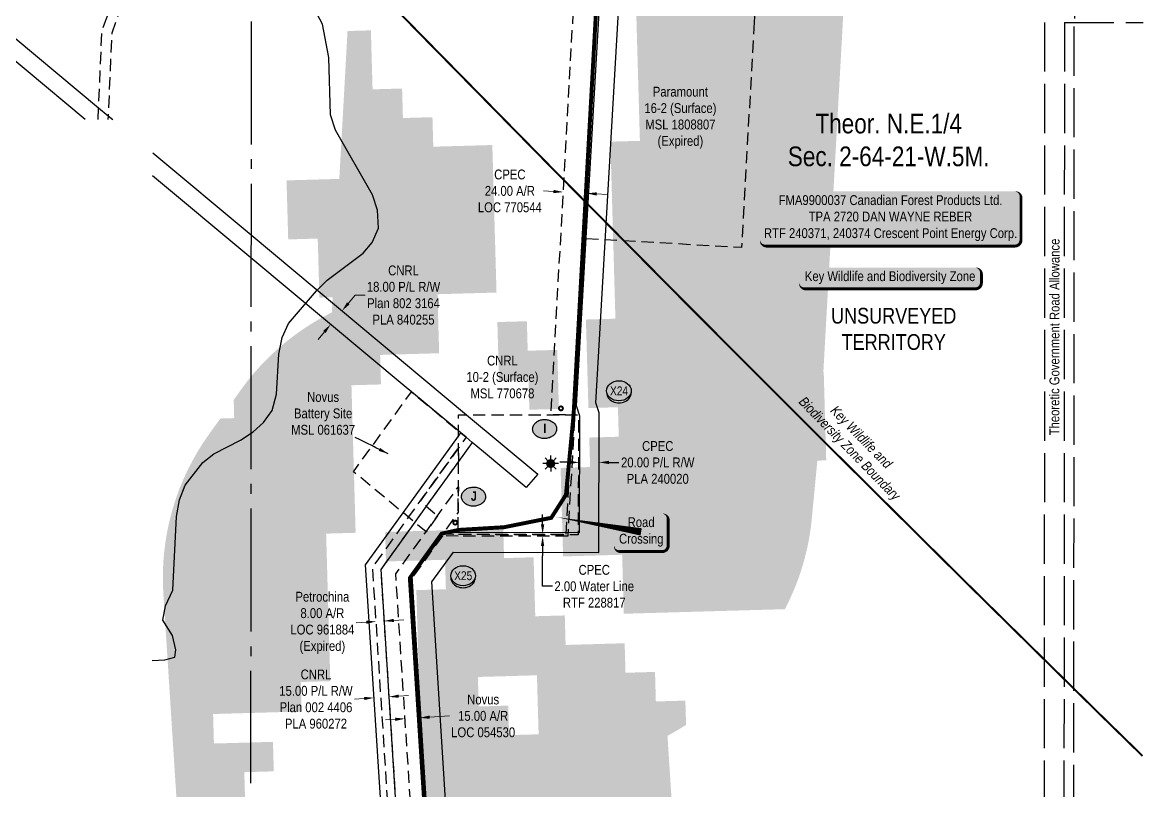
# Model space of a CAD drawing. Extents: x 491537 to 496793, y 6037618 to 6044296.
# Drawn here: x 495653 to 496792, y 6040175 to 6040955 of the extents above; entities that cross this region are included whole.
import ezdxf
from ezdxf.enums import TextEntityAlignment as Align

# ---------------------------------------------------------------- set-up
doc = ezdxf.new("R2010")
doc.units = 0
doc.header["$LTSCALE"] = 5
doc.header["$PDSIZE"] = 0.5
for name, pattern in [('DASHDOT2', [5, 2.5, -1.25, 0, -1.25]), ('DASHED2', [3.75, 2.5, -1.25]), ('foc-ACCESSROAD', [3.75, 2.5, -1.25]), ('foc-QUARTERLINE', [33, 25, -3, 2, -3]), ('foc-UNSURVEYED', [12.5, 10, -2.5]), ('foc-WHEELTRACKS', [2, 0.4, -1.6]), ('PHANTOM', [25, 12.5, -2.5, 2.5, -2.5, 2.5, -2.5])]:
    doc.linetypes.add(name, pattern=pattern)
doc.layers.get('Defpoints').update_dxf_attribs({"color": 9})
for name, color, linetype in [('AS-WILDLIFE', 131, 'DASHDOT2'), ('AS-WILDLIFE-BLOCK', 131, 'Continuous'), ('C-AR', 13, 'foc-ACCESSROAD'), ('C-RW', 13, 'Continuous'), ('C-SYMBOL', 7, 'Continuous'), ('CG-NOTES', 7, 'Continuous'), ('F-AR', 190, 'foc-ACCESSROAD'), ('F-RW', 190, 'Continuous'), ('F-WS', 190, 'foc-ACCESSROAD'), ('F-WS-S', 190, 'Continuous'), ('L-QSEC', 8, 'foc-QUARTERLINE'), ('L-ROAD-T', 7, 'Continuous'), ('L-SECLBL', 7, 'Continuous'), ('L-UNS-T', 3, 'Continuous'), ('L-USEC', 7, 'foc-UNSURVEYED'), ('P-CROSSINGS', 250, 'Continuous'), ('P-PROPOSED', 10, 'Continuous'), ('P-TEMP-BLUE', 160, 'Continuous'), ('P-TEMP-BLUE-T', 170, 'Continuous'), ('T-WATER', 160, 'Continuous'), ('T-WATER-P3', 160, 'foc-WHEELTRACKS'), ('WETLAND - SWAMP - H', 8, 'PHANTOM'), ('WETLAND FEN - H', 43, 'PHANTOM')]:
    doc.layers.add(name, color=color, linetype=linetype)
for name, color, linetype, lineweight in [('C-AR-T', 13, 'Continuous', 9), ('F-AR-T', 190, 'Continuous', 9), ('F-RW-T', 190, 'Continuous', 9), ('F-WS-T', 190, 'Continuous', 9)]:
    doc.layers.add(name, color=color, linetype=linetype, lineweight=lineweight)
doc.styles.add('175L', font='ARIALN.TTF', dxfattribs={"height": 20})
doc.styles.add('240', font='ARIALN.TTF', dxfattribs={"height": 30})
doc.styles.add('80', font='ARIALN.TTF', dxfattribs={"height": 10})
doc.styles.add('80CG', font='ARIALN.TTF', dxfattribs={"height": 10})
doc.styles.add('80L', font='ARIALN.TTF', dxfattribs={"height": 10})
doc.styles.add('BOLD', font='ARIALNB.TTF')
doc.styles.add('Crossing', font='ARIALN.TTF', dxfattribs={"height": 10})
doc.styles.add('foc-LtypeFont', font='ARIALN.TTF', dxfattribs={"height": 7.35})
doc.linetypes.add('foc-TOPO-flowdirection-NOLINE', pattern='A,0,[">",foc-LtypeFont,S=0.3,R=0,X=0,Y=-0.945],-20,[">",foc-LtypeFont,S=0.3,R=0,X=0,Y=-0.945],0', length=20)
doc.dimstyles.new('Compass 5 000', dxfattribs={"dimscale": 5, "dimtxt": 9, "dimasz": 2, "dimexe": 0.2, "dimexo": 0.0625, "dimgap": 0.5, "dimtad": 0, "dimtih": 1, "dimtoh": 1, "dimzin": 0, "dimdsep": 46, "dimtxsty": '80CG', "dimcen": 0.1, "dimse1": 1, "dimse2": 1, "dimclrd": 256, "dimclrt": 256, "dimaunit": 1, "dimadec": 4, "dimazin": 0, "dimtfac": 0.06, "dimtofl": 0, "dimtmove": 0, "dimatfit": 1, "dimfxl": 0.2, "dimtolj": 1, "dimtzin": 0, "dimlwd": -1, "dimarcsym": 0})

# ---------------------------------------------------------------- blocks, each defined once
blk = doc.blocks.new('*U109')
h = blk.add_hatch(color=255)
edge = h.paths.add_edge_path()
edge.add_line((-126.5, -28.5), (126.5, -28.5))
edge.add_arc((126.5, -22.5), 6, 270, 360)
edge.add_line((132.5, -22.5), (132.5, 21))
edge.add_arc((126.5, 21), 6, 0, 90)
edge.add_line((126.5, 27), (-126.5, 27))
edge.add_arc((-126.5, 21), 6, 90, 180)
edge.add_line((-132.5, 21), (-132.5, -22.5))
edge.add_arc((-126.5, -22.5), 6, 180, 270)
at = {"color": 44, "flags": 128}
blk.add_lwpolyline([(-126.5, -28.5, 3, 3, 0), (126.5, -28.5, 3, 3, 0.414214), (132.5, -22.5, 3, 3, 0), (132.5, 21, 3, 0, 0.414214), (126.5, 27, 0, 0, 0), (-126.5, 27, 0, 0, 0.414214), (-132.5, 21, 0, 0, 0), (-132.5, -22.5, 0, 3, 0.414214)], format="xyseb", close=True, dxfattribs=at)
at = {"color": 44, "style": '80'}
blk.add_attdef('ENTER_TEXT_001', (-36, -5), '', height=10, dxfattribs=at)
blk = doc.blocks.new('*D43')
at = {"layer": 'Defpoints', "color": 0, "transparency": 16777216}
for p in [(496041.8, 6040251.8), (496056.8, 6040252.8), (496057.1, 6040248.5)]:
    blk.add_point(p, dxfattribs=at)
at = {"layer": 'F-AR-T', "transparency": 16777216}
for p, q in [((496032.1, 6040246.9), (496022.1, 6040246.3)), ((496067, 6040249.2), (496087.1, 6040250.4))]:
    blk.add_line(p, q, dxfattribs=at)
for points in [[(496032, 6040248.6), (496032.2, 6040245.3), (496042.1, 6040247.6)], [(496066.9, 6040250.8), (496067.1, 6040247.5), (496057.1, 6040248.5)]]:
    blk.add_solid(points, dxfattribs=at)
at = {"layer": 'F-AR-T', "transparency": 16777216, "insert": (496121.4, 6040250.4), "char_height": 10, "attachment_point": 5, "style": '80CG'}
blk.add_mtext('\\A1;Novus\\P15.00 A/R\\PLOC 054530', dxfattribs=at)
blk = doc.blocks.new('*D44')
at = {"layer": 'C-AR-T', "transparency": 16777216}
for p, q in [((496192.8, 6040783.2), (496182.8, 6040783.8)), ((496236.7, 6040780.8), (496246.7, 6040780.2))]:
    blk.add_line(p, q, dxfattribs=at)
for points in [[(496192.9, 6040784.9), (496192.7, 6040781.5), (496202.8, 6040782.7)], [(496236.8, 6040782.4), (496236.6, 6040779.1), (496226.8, 6040781.3)]]:
    blk.add_solid(points, dxfattribs=at)
at = {"layer": 'Defpoints', "color": 0, "transparency": 16777216}
for p in [(496202.8, 6040782.7), (496193.8, 6040622), (496217.8, 6040620.6)]:
    blk.add_point(p, dxfattribs=at)
at = {"layer": 'C-AR-T', "transparency": 16777216, "insert": (496148.5, 6040783.8), "char_height": 10, "attachment_point": 5, "style": '80CG'}
blk.add_mtext('\\A1;CPEC\\P24.00 A/R\\PLOC 770544', dxfattribs=at)
blk = doc.blocks.new('*D45')
at = {"layer": 'Defpoints', "color": 0, "transparency": 16777216}
for p in [(496012.5, 6040350.2), (496020.5, 6040350.7), (496020.7, 6040346.8)]:
    blk.add_point(p, dxfattribs=at)
at = {"layer": 'F-AR-T', "transparency": 16777216}
for p, q in [((496030.7, 6040347.4), (496040.7, 6040348.1)), ((496002.7, 6040345.7), (495992.3, 6040345))]:
    blk.add_line(p, q, dxfattribs=at)
for points in [[(496002.6, 6040347.3), (496002.9, 6040344), (496012.7, 6040346.3)], [(496030.6, 6040349.1), (496030.8, 6040345.8), (496020.7, 6040346.8)]]:
    blk.add_solid(points, dxfattribs=at)
at = {"layer": 'F-AR-T', "transparency": 16777216, "insert": (495958.1, 6040345), "char_height": 10, "attachment_point": 5, "style": '80CG'}
blk.add_mtext('\\A1;Petrochina\\P8.00 A/R\\PLOC 961884\\P(Expired)', dxfattribs=at)
blk = doc.blocks.new('*D46')
at = {"layer": 'Defpoints', "color": 0, "transparency": 16777216}
for p in [(495959, 6040677.9), (495947.4, 6040664.1), (495978.1, 6040662)]:
    blk.add_point(p, dxfattribs=at)
at = {"layer": 'F-AR-T', "transparency": 16777216}
for p, q in [((495984.5, 6040669.7), (495991.4, 6040678)), ((495991.4, 6040678), (496001.4, 6040678)), ((495960.1, 6040640.5), (495953.7, 6040632.8))]:
    blk.add_line(p, q, dxfattribs=at)
for points in [[(495983.2, 6040670.7), (495985.8, 6040668.6), (495978.1, 6040662)], [(495958.9, 6040641.6), (495961.4, 6040639.4), (495966.5, 6040648.2)]]:
    blk.add_solid(points, dxfattribs=at)
at = {"layer": 'F-AR-T', "transparency": 16777216, "insert": (496040.5, 6040678), "char_height": 10, "attachment_point": 5, "style": '80CG'}
blk.add_mtext('\\A1;CNRL\\P18.00 P/L R/W\\PPlan 802 3164\\PPLA 840255', dxfattribs=at)
blk = doc.blocks.new('*D47')
at = {"layer": 'Defpoints', "color": 0, "transparency": 16777216}
for p in [(496010.6, 6040268.8), (496010.8, 6040265), (496025.9, 6040266)]:
    blk.add_point(p, dxfattribs=at)
at = {"layer": 'F-RW-T', "transparency": 16777216}
for p, q in [((496000.6, 6040268.2), (495990.6, 6040267.5)), ((496035.6, 6040270.4), (496045.6, 6040271.1))]:
    blk.add_line(p, q, dxfattribs=at)
for points in [[(496000.5, 6040269.8), (496000.7, 6040266.5), (496010.6, 6040268.8)], [(496035.5, 6040272.1), (496035.7, 6040268.8), (496025.6, 6040269.8)]]:
    blk.add_solid(points, dxfattribs=at)
at = {"layer": 'F-RW-T', "transparency": 16777216, "insert": (495951.6, 6040267.5), "char_height": 10, "attachment_point": 5, "style": '80CG'}
blk.add_mtext('\\A1;CNRL\\P15.00 P/L R/W\\PPlan 002 4406\\PPLA 960272', dxfattribs=at)
blk = doc.blocks.new('GAS')
h = blk.add_hatch(color=255)
h.dxf.hatch_style = 1
edge = h.paths.add_edge_path()
edge.add_arc((0, 0), 0.9, 0, 360)
for p, q in [((-0.81, 0), (-1.62, 0)), ((-0.57, 0.57), (-1.14, 1.14)), ((0, 0.81), (0, 1.62)), ((0.57, 0.57), (1.14, 1.14)), ((1.62, 0), (0.81, 0)), ((-0.57, -0.57), (-1.14, -1.14)), ((0, -0.81), (0, -1.62)), ((1.14, -1.14), (0.57, -0.57))]:
    blk.add_line(p, q)
blk.add_circle((0, 0), 0.8)
blk = doc.blocks.new('*U78')
h = blk.add_hatch(color=255)
edge = h.paths.add_edge_path()
edge.add_line((-86.5, -11.5), (86.5, -11.5))
edge.add_arc((86.5, -5.5), 6, 270, 360)
edge.add_line((92.5, -5.5), (92.5, 4))
edge.add_arc((86.5, 4), 6, 0, 90)
edge.add_line((86.5, 10), (-86.5, 10))
edge.add_arc((-86.5, 4), 6, 90, 180)
edge.add_line((-92.5, 4), (-92.5, -5.5))
edge.add_arc((-86.5, -5.5), 6, 180, 270)
at = {"color": 131, "flags": 128}
blk.add_lwpolyline([(-86.5, -11.5, 3, 3, 0), (86.5, -11.5, 3, 3, 0.414214), (92.5, -5.5, 3, 3, 0), (92.5, 4, 3, 0, 0.414214), (86.5, 10, 0, 0, 0), (-86.5, 10, 0, 0, 0.414214), (-92.5, 4, 0, 0, 0), (-92.5, -5.5, 0, 3, 0.414214)], format="xyseb", close=True, dxfattribs=at)
at = {"color": 131, "style": '80'}
blk.add_attdef('ENTER_TEXT_001', (-36, -5), '', height=10, dxfattribs=at)
blk = doc.blocks.new('*U86')
h = blk.add_hatch(color=59)
edge = h.paths.add_edge_path()
edge.add_line((-21.5, -20), (21.5, -20))
edge.add_arc((21.5, -14), 6, 270, 360)
edge.add_line((27.5, -14), (27.5, 12.5))
edge.add_arc((21.5, 12.5), 6, 0, 90)
edge.add_line((21.5, 18.5), (-21.5, 18.5))
edge.add_arc((-21.5, 12.5), 6, 90, 180)
edge.add_line((-27.5, 12.5), (-27.5, -14))
edge.add_arc((-21.5, -14), 6, 180, 270)
at = {"color": 1, "flags": 128}
blk.add_lwpolyline([(-86.3, 15.1, 0, 7.5, 0), (0, 0, 0, 0, 0)], format="xyseb", dxfattribs=at)
blk.add_lwpolyline([(-21.5, -20, 3, 3, 0), (21.5, -20, 3, 3, 0.414214), (27.5, -14, 3, 3, 0), (27.5, 12.5, 3, 0, 0.414214), (21.5, 18.5, 0, 0, 0), (-21.5, 18.5, 0, 0, 0.414214), (-27.5, 12.5, 0, 0, 0), (-27.5, -14, 0, 3, 0.414214)], format="xyseb", close=True, dxfattribs=at)
at = {"color": 1, "style": '80'}
blk.add_attdef('ENTER_TEXT_001', (-36, -5), '', height=10, dxfattribs=at)
blk = doc.blocks.new('xing2')
h = blk.add_hatch(color=50)
h.dxf.hatch_style = 1
edge = h.paths.add_edge_path()
edge.add_ellipse((0, 0), major_axis=(-12.5, 0), ratio=0.816297, start_angle=0, end_angle=360)
h = blk.add_hatch(color=250)
h.dxf.hatch_style = 1
edge = h.paths.add_edge_path()
edge.add_ellipse((0, -2), major_axis=(-12.5, 0), ratio=0.816297, start_angle=0, end_angle=180)
edge.add_line((12.5, -2), (12.5, 0))
edge.add_ellipse((0, 0), major_axis=(-12.5, 0), ratio=0.816297, start_angle=0, end_angle=180, ccw=False)
edge.add_line((-12.5, 0), (-12.5, -2))
at = {"color": 250}
blk.add_ellipse((0, 0), major_axis=(-12.5, 0), ratio=0.816297, dxfattribs=at)
blk.add_ellipse((0, -2), major_axis=(-12.5, 0), ratio=0.816297, start_param=0, end_param=3.141593, dxfattribs=at)
at = {"color": 250, "style": 'Crossing'}
blk.add_attdef('CROSSING', text='', height=9, dxfattribs=at).set_placement((0.1, 0), align=Align.MIDDLE_CENTER)
at = {"color": 250, "style": 'Crossing', "flags": 1}
for tag, p in [('OWNER', (0.1, -12.5)), ('DESCRIPTION', (0.1, -25.8)), ('LOCATION', (0.1, -39.3)), ('DWG_REF', (0.1, -52.8))]:
    blk.add_attdef(tag, text='', height=9, dxfattribs=at).set_placement(p, align=Align.MIDDLE_CENTER)
blk = doc.blocks.new('AA')
at = {"const_width": 4}
blk.add_lwpolyline([(-1, 0, 1), (1, 0, 1)], format="xyb", close=True, dxfattribs=at)
blk.add_circle((0, 0), 2)
blk = doc.blocks.new('Route_Letters')
h = blk.add_hatch(color=255)
h.dxf.hatch_style = 1
edge = h.paths.add_edge_path()
edge.add_ellipse((-0.1, 0.5), major_axis=(-12, 0), ratio=0.789318, start_angle=0, end_angle=360)
at = {"color": 5}
blk.add_open_spline([(-12.3, 0.5), (-12.3, -0.3), (-12.2, -1), (-11.7, -2.8), (-11.1, -3.9), (-9.6, -5.8), (-8.5, -6.7), (-6.2, -8), (-4.9, -8.5), (-2.1, -9.2), (-0.7, -9.3), (2.2, -9.1), (3.6, -8.8), (6.3, -7.9), (7.5, -7.2), (9.5, -5.6), (10.4, -4.6), (11.6, -2.5), (12, -1.4), (12.2, 0.9), (12, 2.1), (11.2, 4.3), (10.5, 5.4), (8.8, 7.2), (7.7, 8), (5.3, 9.2), (3.9, 9.7), (1.1, 10.2), (-0.4, 10.2), (-3.2, 9.9), (-4.6, 9.6), (-7.2, 8.5), (-8.3, 7.7), (-10.2, 6), (-11, 5), (-12, 2.9), (-12.3, 1.7), (-12.3, 0.5), (-12.3, 0.5), (-12.3, 0.5)], degree=3, knots=[0, 0, 0, 0, 0.219529, 0.219529, 0.575727, 0.575727, 0.931924, 0.931924, 1.288121, 1.288121, 1.644318, 1.644318, 2.000515, 2.000515, 2.356712, 2.356712, 2.712909, 2.712909, 3.069107, 3.069107, 3.425304, 3.425304, 3.781501, 3.781501, 4.137698, 4.137698, 4.493895, 4.493895, 4.850092, 4.850092, 5.20629, 5.20629, 5.562487, 5.562487, 5.918684, 5.918684, 6.274881, 6.274881, 6.283185, 6.283185, 6.283185, 6.283185], dxfattribs=at)
at = {"color": 14, "style": 'BOLD'}
blk.add_attdef('A', text='', height=9.5, dxfattribs=at).set_placement((0.2, 1), align=Align.MIDDLE)
blk = doc.blocks.new('*D93')
at = {"layer": 'Defpoints', "color": 0, "transparency": 16777216}
for p in [(496181.8, 6040433.1), (496196.7, 6040435), (496196.7, 6040433)]:
    blk.add_point(p, dxfattribs=at)
at = {"layer": 'P-TEMP-BLUE-T', "transparency": 16777216}
for p, q in [((496181.8, 6040445.1), (496181.8, 6040455.1)), ((496181.8, 6040423.1), (496181.7, 6040413.1)), ((496181.7, 6040382.1), (496181.7, 6040413.1)), ((496191.7, 6040382.1), (496181.7, 6040382.1))]:
    blk.add_line(p, q, dxfattribs=at)
for points in [[(496180.1, 6040445.1), (496183.5, 6040445.1), (496181.8, 6040435.1)], [(496180.1, 6040423.1), (496183.4, 6040423.1), (496181.8, 6040433.1)]]:
    blk.add_solid(points, dxfattribs=at)
at = {"layer": 'P-TEMP-BLUE-T', "transparency": 16777216, "insert": (496234.2, 6040382.1), "char_height": 10, "attachment_point": 5, "style": '80CG'}
blk.add_mtext('\\A1;CPEC\\P2.00 Water Line\\PRTF 228817', dxfattribs=at)
blk = doc.blocks.new('*D105')
at = {"layer": 'C-AR', "transparency": 16777216}
for p, q in [((496209.1, 6040508.1), (496199.1, 6040508.1)), ((496249.1, 6040508), (496259.1, 6040507.9))]:
    blk.add_line(p, q, dxfattribs=at)
for points in [[(496209.1, 6040509.7), (496209.1, 6040506.4), (496219.1, 6040508)], [(496249.1, 6040509.6), (496249.1, 6040506.3), (496239.1, 6040508)]]:
    blk.add_solid(points, dxfattribs=at)
at = {"layer": 'Defpoints', "color": 0, "transparency": 16777216}
for p in [(496219.1, 6040508.8), (496239.1, 6040508.7), (496239.1, 6040508)]:
    blk.add_point(p, dxfattribs=at)
at = {"layer": 'C-AR', "transparency": 16777216, "insert": (496298.7, 6040507.9), "char_height": 10, "attachment_point": 5, "style": '80CG'}
blk.add_mtext('\\A1;CPEC\\P20.00 P/L R/W\\PPLA 240020', dxfattribs=at)

msp = doc.modelspace()

# ---------------------------------------------------------------- hatches: boundary and pattern name
at = {"layer": 'WETLAND - SWAMP - H', "transparency": 33554495}
h = msp.add_hatch(color=256, dxfattribs=at)
h.dxf.hatch_style = 1
h.paths.add_polyline_path([(496488.638, 6040990.637), (496490.31, 6041020.687), (496485.32, 6041020.545), (496484.467, 6041050.523), (496334.577, 6041046.261), (496335.43, 6041016.283), (496275.474, 6041014.578), (496280.589, 6040834.711), (496281.441, 6040804.733), (496311.419, 6040805.585), (496313.124, 6040745.629), (496343.102, 6040746.482), (496342.249, 6040776.46), (496372.227, 6040777.312), (496374.785, 6040687.378), (496434.74, 6040689.083), (496435.593, 6040659.105), (496470.256, 6040660.091), (496473.662, 6040721.33), (496475.037, 6040746.059), (496487.005, 6040961.267), (496486.172, 6040990.567)])
h = msp.add_hatch(color=256, dxfattribs=at)
h.dxf.hatch_style = 1
h.paths.add_polyline_path([(496130.699, 6040830.448), (496070.743, 6040828.744), (496069.891, 6040858.721), (496039.913, 6040857.869), (496039.061, 6040887.847), (496009.083, 6040886.994), (496007.378, 6040946.95), (495983.655, 6040946.276), (495974.069, 6040773.918), (495972.694, 6040749.19), (495967.756, 6040660.394, 0.12266871), (495875.702, 6040582.19), (495868.043, 6040571.517), (495868.57, 6040552.976), (495854.449, 6040552.574), (495842.934, 6040536.528, 0.1733003), (495796.582, 6040374.882), (495810.257, 6040161.29), (495879.651, 6040163.263), (495878.799, 6040193.241), (495908.776, 6040194.094), (495907.924, 6040224.071), (495847.968, 6040222.367), (495817.99, 6040221.514), (495816.286, 6040281.47), (495906.219, 6040284.027), (495905.367, 6040314.005), (495935.345, 6040314.857), (495933.64, 6040374.813), (495903.662, 6040373.961), (495902.81, 6040403.939), (495962.766, 6040405.643), (495961.913, 6040435.621), (495991.891, 6040436.474), (495987.629, 6040586.363), (496017.607, 6040587.216), (496016.755, 6040617.193), (496076.71, 6040618.898), (496075.005, 6040678.854), (496134.961, 6040680.559)])
h = msp.add_hatch(color=256, dxfattribs=at)
h.dxf.hatch_style = 1
h.paths.add_polyline_path([(495973.628, 6040765.978), (495952.537, 6040765.378), (495951.684, 6040795.356), (495921.706, 6040794.504), (495923.411, 6040734.548), (495953.389, 6040735.4), (495971.957, 6040735.928), (495972.694, 6040749.19)])
h = msp.add_hatch(color=256, dxfattribs=at)
h.dxf.hatch_style = 1
h.paths.add_polyline_path([(495982.515, 6040766.23), (495973.628, 6040765.978), (495972.694, 6040749.19), (495971.957, 6040735.928), (495983.367, 6040736.253)])
h = msp.add_hatch(color=256, dxfattribs=at)
h.dxf.hatch_style = 1
h.paths.add_polyline_path([(496405.615, 6040658.253), (496406.467, 6040628.275), (496436.445, 6040629.127), (496437.298, 6040599.149), (496467.276, 6040600.002), (496469.833, 6040510.068), (496439.855, 6040509.215), (496440.707, 6040479.238), (496410.729, 6040478.385), (496411.582, 6040448.407), (496351.626, 6040446.702), (496354.183, 6040356.769), (496264.249, 6040354.212), (496262.545, 6040414.167), (496202.589, 6040412.463), (496200.032, 6040502.396), (496230.009, 6040503.249), (496229.157, 6040533.227), (496259.135, 6040534.079), (496258.283, 6040564.057), (496378.194, 6040567.467), (496376.489, 6040627.422), (496346.511, 6040626.57), (496345.659, 6040656.548)])
h = msp.add_hatch(color=256, dxfattribs=at)
h.dxf.hatch_style = 1
h.paths.add_polyline_path([(496165.792, 6040651.433), (496166.644, 6040621.456), (496196.622, 6040622.308), (496198.327, 6040562.352), (496168.349, 6040561.5), (496167.496, 6040591.478), (496137.519, 6040590.625), (496135.814, 6040650.581)])
h = msp.add_hatch(color=256, dxfattribs=at)
h.dxf.hatch_style = 1
h.paths.add_polyline_path([(496083.529, 6040379.075), (496085.234, 6040319.119), (496115.212, 6040319.972), (496116.065, 6040289.994), (496116.917, 6040260.016), (496117.769, 6040230.038), (496057.813, 6040228.333), (496053.552, 6040378.223)], flags=17)
h = msp.add_hatch(color=256, dxfattribs=at)
h.dxf.hatch_style = 1
h.paths.add_polyline_path([(496321.881, 6040022.977), (496321.699, 6040025.821), (496303.603, 6040025.307), (496304.456, 6039995.329), (496323.617, 6039995.874)])
edge = h.paths.add_edge_path()
edge.add_arc((496191.173, 6040450.785), 249.871, 298.034115, 303.054607)
edge.add_line((496327.462, 6040241.355), (496326.762, 6040265.983))
edge.add_line((496326.762, 6040265.983), (496296.784, 6040265.13))
edge.add_line((496296.784, 6040265.13), (496295.932, 6040295.108))
edge.add_line((496295.932, 6040295.108), (496265.954, 6040294.256))
edge.add_line((496265.954, 6040294.256), (496265.102, 6040324.234))
edge.add_line((496265.102, 6040324.234), (496205.146, 6040322.529))
edge.add_line((496205.146, 6040322.529), (496175.168, 6040321.677))
edge.add_line((496175.168, 6040321.677), (496176.02, 6040291.699))
edge.add_line((496176.02, 6040291.699), (496176.873, 6040261.721))
edge.add_line((496176.873, 6040261.721), (496206.851, 6040262.573))
edge.add_line((496206.851, 6040262.573), (496207.703, 6040232.595))
edge.add_line((496207.703, 6040232.595), (496237.681, 6040233.448))
edge.add_line((496237.681, 6040233.448), (496239.386, 6040173.492))
edge.add_line((496239.386, 6040173.492), (496299.341, 6040175.196))
edge.add_line((496299.341, 6040175.196), (496301.899, 6040085.263))
edge.add_line((496301.899, 6040085.263), (496317.864, 6040085.717))
edge.add_line((496317.864, 6040085.717), (496312.617, 6040167.669))
edge.add_line((496312.617, 6040167.669), (496308.612, 6040230.232))
at = {"layer": 'WETLAND FEN - H', "transparency": 33554495}
h = msp.add_hatch(color=256, dxfattribs=at)
h.dxf.hatch_style = 1
edge = h.paths.add_edge_path()
edge.add_line((496455.223, 6040451.138), (496460.804, 6040509.811))
edge.add_line((496460.804, 6040509.811), (496439.855, 6040509.215))
edge.add_line((496439.855, 6040509.215), (496440.707, 6040479.238))
edge.add_line((496440.707, 6040479.238), (496410.729, 6040478.385))
edge.add_line((496410.729, 6040478.385), (496411.582, 6040448.407))
edge.add_line((496411.582, 6040448.407), (496351.626, 6040446.702))
edge.add_line((496351.626, 6040446.702), (496354.183, 6040356.769))
edge.add_line((496354.183, 6040356.769), (496427.822, 6040358.863))
edge.add_arc((496206.475, 6040474.798), 249.871, 332.355739, 354.56672)
h.paths.add_polyline_path([(496466.913, 6040599.991), (496470.256, 6040660.091), (496435.593, 6040659.105), (496434.74, 6040689.083), (496374.785, 6040687.378), (496372.227, 6040777.312), (496342.249, 6040776.46), (496343.102, 6040746.482), (496313.124, 6040745.629), (496311.419, 6040805.585), (496281.441, 6040804.733), (496280.589, 6040834.711), (496250.611, 6040833.858), (496255.725, 6040653.991), (496225.747, 6040653.138), (496228.305, 6040563.205), (496258.283, 6040564.057), (496378.194, 6040567.467), (496376.489, 6040627.422), (496346.511, 6040626.57), (496345.659, 6040656.548), (496405.615, 6040658.253), (496406.467, 6040628.275), (496436.445, 6040629.127), (496437.298, 6040599.149)])
h = msp.add_hatch(color=256, dxfattribs=at)
h.dxf.hatch_style = 1
h.paths.add_polyline_path([(496041.618, 6040797.913), (496044.175, 6040707.98), (495984.219, 6040706.275), (495985.072, 6040676.297), (495955.094, 6040675.444), (495953.389, 6040735.4), (495983.367, 6040736.253), (495982.515, 6040766.23), (495952.537, 6040765.378), (495951.684, 6040795.356)])
h = msp.add_hatch(color=256, dxfattribs=at)
h.dxf.hatch_style = 1
h.paths.add_polyline_path([(496141.78, 6040440.736), (496142.633, 6040410.758), (496172.611, 6040411.61), (496174.316, 6040351.654), (496204.293, 6040352.507), (496205.146, 6040322.529), (496175.168, 6040321.677), (496176.02, 6040291.699), (496116.065, 6040289.994), (496115.212, 6040319.972), (496085.234, 6040319.119), (496083.529, 6040379.075), (496082.677, 6040409.053), (496022.721, 6040407.348), (496021.869, 6040437.326)])
h = msp.add_hatch(color=256, dxfattribs=at)
h.dxf.hatch_style = 1
h.paths.add_polyline_path([(495962.766, 6040405.643), (495966.175, 6040285.732), (495936.197, 6040284.88), (495937.05, 6040254.902), (495847.116, 6040252.345), (495847.968, 6040222.367), (495817.99, 6040221.514), (495816.286, 6040281.47), (495906.219, 6040284.027), (495905.367, 6040314.005), (495935.345, 6040314.857), (495933.64, 6040374.813), (495903.662, 6040373.961), (495902.81, 6040403.939)])
h = msp.add_hatch(color=256, dxfattribs=at)
h.dxf.hatch_style = 1
h.paths.add_polyline_path([(496321.699, 6040025.821), (496317.864, 6040085.717), (496301.899, 6040085.263), (496299.341, 6040175.196), (496239.386, 6040173.492), (496237.681, 6040233.448), (496207.703, 6040232.595), (496206.851, 6040262.573), (496176.873, 6040261.721), (496177.725, 6040231.743), (496147.747, 6040230.89), (496146.895, 6040260.868), (496116.917, 6040260.016), (496117.769, 6040230.038), (496057.813, 6040228.333), (496061.223, 6040108.422), (496151.157, 6040110.979), (496152.009, 6040081.001), (496181.987, 6040081.853), (496181.135, 6040111.831), (496241.09, 6040113.536), (496241.943, 6040083.558), (496271.921, 6040084.41), (496273.625, 6040024.455), (496183.692, 6040021.897), (496184.544, 6039991.92), (496214.522, 6039992.772), (496217.079, 6039902.838), (496247.057, 6039903.691), (496245.352, 6039963.646), (496275.33, 6039964.499), (496274.478, 6039994.477), (496304.456, 6039995.329), (496303.603, 6040025.307)])

# ---------------------------------------------------------------- linework, layer by layer
at = {"layer": 'AS-WILDLIFE', "const_width": 2, "flags": 128}
msp.add_lwpolyline([(494156.47, 6043001.803), (494202.551, 6042948.843), (494331.171, 6042802.226), (494460.381, 6042656.128), (494590.181, 6042510.554), (494720.568, 6042365.505), (494851.54, 6042220.984), (494983.094, 6042076.994), (495115.229, 6041933.536), (495247.942, 6041790.613), (495381.232, 6041648.228), (495515.096, 6041506.381), (495649.532, 6041365.077), (495784.537, 6041224.317), (495920.109, 6041084.103), (496056.247, 6040944.438), (496192.949, 6040805.325), (496330.211, 6040666.764), (496468.031, 6040528.759), (496606.408, 6040391.313), (496745.34, 6040254.426), (496791.125, 6040209.677)], dxfattribs=at)
at = {"layer": 'C-AR', "flags": 128}
msp.add_lwpolyline([(495378.497, 6042168.437), (495488.973, 6042164.531), (495584.426, 6042168.574), (495613.877, 6042165.307), (495642.677, 6042154.245), (495817.125, 6042031.936), (495886.629, 6041976.419), (495921.931, 6041948.222), (495976.074, 6041863.989), (495986.367, 6041768.615), (495982.271, 6041760.124), (495898.167, 6041585.889), (495913.524, 6041469.328), (495953.507, 6041315.547), (495972.063, 6041281.351), (496246.719, 6041140.57), (496241.103, 6041039.578), (496236.434, 6040955.622), (496225.551, 6040759.932), (496224.176, 6040735.206), (496214.893, 6040568.263), (496214.225, 6040556.282), (496192.019, 6040556.312), (496190.187, 6040556.314), (496212.43, 6040955.654), (496221.933, 6041126.3), (495954.524, 6041263.344), (495936.571, 6041296.427), (495931.576, 6041305.632), (495931.012, 6041306.672), (495889.919, 6041464.722), (495886.238, 6041492.665), (495873.432, 6041589.865), (495886.338, 6041616.603), (495955.633, 6041760.161), (495961.764, 6041772.865), (495952.817, 6041855.778), (495903.87, 6041931.926), (495886.604, 6041945.717), (495806.349, 6042009.822), (495631.299, 6042132.901), (495608.157, 6042141.791), (495583.606, 6042144.512), (495489.057, 6042140.509), (495375.537, 6042144.523), (495345.017, 6042151.06), (495307.131, 6042170.336), (495155.731, 6042270.212), (495110.442, 6042305.686), (495092.902, 6042319.424), (495091.377, 6042320.622), (495061.242, 6042345.097), (495054.661, 6042350.443), (494997.123, 6042401.532), (494958.616, 6042439.892), (494917.876, 6042487.195), (494881.669, 6042565.722), (494867.756, 6042595.897), (494847.068, 6042640.776), (494733.144, 6042857.6), (494595.391, 6042947.075), (494631.859, 6042952.009), (494751.477, 6042874.316), (494868.625, 6042651.4), (494894.226, 6042595.866), (494908.138, 6042565.691), (494938.281, 6042500.317), (494976.221, 6042456.265), (495013.819, 6042418.809), (495061.273, 6042376.694), (495070.217, 6042368.758), (495091.408, 6042351.531), (495106.457, 6042339.299), (495169.764, 6042289.712), (495318.016, 6042191.731), (495353.109, 6042173.875), (495378.497, 6042168.437)], close=True, dxfattribs=at)
at = {"layer": 'C-RW'}
msp.add_lwpolyline([(496092.385, 6040018.391), (496069.309, 6040386.611), (496091.125, 6040416.854), (496238.929, 6040416.531), (496239.241, 6040558.377), (496235.93, 6040568.368), (496269.593, 6041153.712), (495986.164, 6041298.989), (495971.72, 6041325.607), (495935.936, 6041463.238), (495856.714, 6041463.238), (495856.714, 6041443.248), (495920.479, 6041443.248), (495952.987, 6041318.216), (495971.544, 6041284.021), (496248.888, 6041141.861), (496215.755, 6040565.703), (496219.244, 6040555.173), (496218.983, 6040436.564), (496080.913, 6040436.866), (496048.91, 6040392.502), (496072.905, 6040009.635)], dxfattribs=at)
at = {"layer": 'F-AR', "flags": 128}
for points in [[(495730.353, 6040856.365), (495730.87, 6040868.286), (495734.236, 6040945.842), (495737.901, 6040956.293), (495750.522, 6040992.315), (495754.432, 6041051.957), (495746.269, 6041135.403), (495803.273, 6041210.545), (495886.05, 6041261.639), (495892.72, 6041265.756), (495931.576, 6041305.632), (495936.571, 6041296.427), (495899.023, 6041257.893), (495886.041, 6041249.88), (495810.114, 6041203.014), (495756.604, 6041132.479), (495764.467, 6041052.117), (495760.413, 6040990.297), (495748.493, 6040956.279), (495744.164, 6040943.929), (495740.532, 6040860.224), (495740.364, 6040856.352)], [(496194.062, 6037619.111), (496187.994, 6037719.051), (496175.194, 6037929.896), (496165.168, 6037974.214), (496164.16, 6037978.673), (496163.396, 6037982.052), (496161.363, 6037991.045), (496160.211, 6037996.14), (496156.273, 6038059.558), (496155.033, 6038079.522), (496154.552, 6038087.255), (496153.623, 6038102.22), (496132.905, 6038435.824), (496131.969, 6038450.903), (496127.474, 6038523.252), (496115.831, 6038710.725), (496106.074, 6038866.293), (496105.136, 6038881.256), (496083.289, 6039229.626), (496082.551, 6039241.387), (496077.191, 6039326.868), (496077.155, 6039327.432), (496075.299, 6039357.03), (496075.263, 6039357.593), (496058.825, 6039619.69), (496058.2, 6039629.661), (496057.574, 6039639.636), (496052.256, 6039724.438), (496051.318, 6039739.401), (496045.163, 6039837.538), (496044.662, 6039845.52), (496039.627, 6039925.815), (496038.749, 6039939.817), (496038.511, 6039943.54), (496037.692, 6039956.322), (496037.455, 6039960.066), (496036.388, 6039976.707), (496025.18, 6040151.757), (496009.197, 6040401.383), (496045.638, 6040452.274), (496057.381, 6040468.528), (496096.238, 6040522.675), (496096.22, 6040508.926), (496063.54, 6040463.386), (496051.855, 6040447.103), (496017.365, 6040399.041), (496033.198, 6040151.746), (496044.602, 6039973.722), (496045.677, 6039956.833), (496046.734, 6039940.322), (496046.987, 6039936.282), (496047.613, 6039926.309), (496052.647, 6039846.029), (496053.147, 6039838.052), (496059.303, 6039739.896), (496060.241, 6039724.932), (496065.559, 6039640.135), (496066.185, 6039630.16), (496066.81, 6039620.189), (496083.281, 6039357.582), (496085.172, 6039327.42), (496090.01, 6039250.6), (496090.75, 6039238.844), (496113.191, 6038881.77), (496114.132, 6038866.807), (496123.983, 6038711.056), (496135.606, 6038523.241), (496140.095, 6038450.716), (496141.029, 6038435.634), (496161.632, 6038102.718), (496162.558, 6038087.753), (496163.037, 6038080.019), (496164.272, 6038060.057), (496168.158, 6037997.278), (496171.964, 6037980.438), (496176.281, 6037961.347), (496183.141, 6037931.028), (496196.051, 6037719.04), (496202.106, 6037619.1)], [(495784.168, 6038872.167), (495854.343, 6038959.423), (495861.988, 6038968.948), (495884.21, 6038996.396), (496052.96, 6039204.835), (496058.416, 6039211.575), (496066.616, 6039221.69), (496076.032, 6039233.333), (496082.551, 6039241.387), (496090.01, 6039250.6), (496103.913, 6039267.773), (496100.196, 6039327.4), (496098.304, 6039357.561), (496081.773, 6039621.125), (496080.522, 6039641.07), (496075.205, 6039725.861), (496074.267, 6039740.824), (496068.109, 6039839.007), (496067.609, 6039846.983), (496062.134, 6039934.297), (496061.086, 6039950.805), (496059.674, 6039972.853), (496048.222, 6040151.725), (496032.669, 6040394.653), (496063.396, 6040437.472), (496075.081, 6040453.755), (496096.185, 6040483.163), (496096.151, 6040457.383), (496079.906, 6040434.724), (496047.984, 6040390.261), (496063.257, 6040151.704), (496072.521, 6040007.01), (496074.775, 6039971.811), (496076.058, 6039951.764), (496076.496, 6039944.775), (496077.532, 6039928.271), (496085.477, 6039801.635), (496086.864, 6039779.529), (496087.561, 6039768.414), (496089.233, 6039741.752), (496090.172, 6039726.789), (496091.864, 6039699.819), (496095.071, 6039648.711), (496095.492, 6039642.007), (496096.743, 6039622.061), (496097.155, 6039615.496), (496098.47, 6039594.529), (496113.337, 6039357.54), (496115.169, 6039328.353), (496115.229, 6039327.379), (496118.605, 6039273.203), (496112.067, 6039265.139), (496104.711, 6039256.09), (496090.75, 6039238.844), (496083.289, 6039229.626), (496076.773, 6039221.575), (496070.7, 6039214.073), (496062.579, 6039203.874), (496057.114, 6039197.129), (495946.002, 6039060.017), (495944.705, 6039058.415), (495884.199, 6038983.671), (495868.222, 6038963.933), (495784.158, 6038859.392)]]:
    msp.add_lwpolyline(points, dxfattribs=at)
at = {"layer": 'F-RW'}
for points in [[(494960.463, 6041511.232), (495060.328, 6041427.89), (495090.462, 6041402.741), (495625.236, 6040956.439), (495730.87, 6040868.285), (495740.532, 6040860.223), (495745.178, 6040856.346)], [(495717.038, 6040856.383), (495597.102, 6040956.475), (495090.439, 6041379.325), (495060.305, 6041404.474), (494960.439, 6041487.817)], [(495785.747, 6040822.49), (495885.628, 6040739.136), (496104.558, 6040556.424), (496176.773, 6040496.16), (496165.242, 6040482.35), (496121.686, 6040518.7), (496110.145, 6040528.331), (496103.98, 6040533.468), (496098.624, 6040537.931), (496096.26, 6040539.904), (496048.481, 6040579.778), (496043.125, 6040584.248), (495885.609, 6040715.705), (495785.728, 6040799.059)], [(496018.148, 6040151.767), (496001.891, 6040403.763), (496040.162, 6040456.837), (496096.254, 6040534.644), (496098.624, 6040537.931), (496103.98, 6040533.468), (496110.145, 6040528.331), (496096.22, 6040508.926), (496063.54, 6040463.386), (496051.855, 6040447.103), (496017.365, 6040399.041), (496033.198, 6040151.746)]]:
    msp.add_lwpolyline(points, dxfattribs=at)
at = {"layer": 'F-WS', "flags": 128}
for points in [[(496396.587, 6040955.409), (496383.847, 6040726.326), (496244.136, 6040734.096), (496224.176, 6040735.206), (496225.551, 6040759.932), (496236.434, 6040955.622), (496241.103, 6041039.578), (496400.774, 6041030.698), (496396.587, 6040955.409)], [(496075.081, 6040453.755), (496063.396, 6040437.472), (496051.855, 6040447.103), (496045.638, 6040452.274), (496040.162, 6040456.837), (495989.809, 6040498.47), (496048.481, 6040579.778), (496096.26, 6040539.904), (496098.624, 6040537.931), (496103.98, 6040533.468), (496096.238, 6040522.675), (496057.381, 6040468.528), (496063.54, 6040463.386), (496075.081, 6040453.755)], [(496218.008, 6040457.176), (496217.978, 6040434.419), (496200.734, 6040434.445), (496165.697, 6040434.497), (496150.508, 6040434.52), (496096.126, 6040434.597), (496096.151, 6040457.383), (496096.185, 6040483.163), (496096.22, 6040508.926), (496096.238, 6040522.675), (496096.254, 6040534.644), (496096.26, 6040539.904), (496096.283, 6040556.437), (496104.558, 6040556.425), (496185.797, 6040556.32), (496190.187, 6040556.314), (496192.019, 6040556.312), (496214.225, 6040556.282), (496216.057, 6040556.28), (496218.139, 6040556.277), (496218.008, 6040457.176)]]:
    msp.add_lwpolyline(points, close=True, dxfattribs=at)
at = {"layer": 'L-QSEC'}
msp.add_line((495885.803, 6040956.107), (495885.177, 6040181.938), dxfattribs=at)
at = {"layer": 'L-USEC'}
for p, q in [((496722.301, 6041759.158), (496721.802, 6040955.007)), ((496691.642, 6040955.033), (496691.141, 6040150.881)), ((496711.749, 6040955.02), (496711.247, 6040150.869)), ((496711.749, 6040955.016), (496791.59, 6040954.949)), ((496721.3, 6040150.857), (496721.802, 6040955.007))]:
    msp.add_line(p, q, dxfattribs=at)
at = {"layer": 'P-PROPOSED', "const_width": 3.998, "flags": 128}
msp.add_lwpolyline([(495985.343, 6041768.792), (495897.137, 6041586.054), (495912.541, 6041469.137), (495952.57, 6041315.177), (495971.332, 6041280.603), (496245.685, 6041139.977), (496240.105, 6041039.633), (496224.553, 6040759.988), (496223.178, 6040735.261), (496213.228, 6040556.357), (496205.503, 6040475.132), (496190.56, 6040451.682), (496142.414, 6040442.117), (496096.557, 6040439.383), (496079.299, 6040435.614), (496046.963, 6040390.554), (496062.259, 6040151.64)], dxfattribs=at)
at = {"layer": 'P-TEMP-BLUE', "linetype": 'DASHED2'}
for points in [[(496061.333, 6040150.319), (496046.022, 6040389.467), (496078.945, 6040435.322), (496096.19, 6040435.193), (496205.555, 6040435.035), (496223.543, 6040758.473), (496239.087, 6041037.974), (496244.651, 6041139.384), (495970.601, 6041279.854), (495951.633, 6041314.808), (495911.558, 6041468.945), (495896.107, 6041586.22), (495984.319, 6041768.969)], [(495986.367, 6041768.615), (495898.167, 6041585.889), (495913.524, 6041469.328), (495953.507, 6041315.547), (495972.063, 6041281.351), (496246.719, 6041140.57), (496241.082, 6041037.863), (496225.539, 6040758.362), (496207.445, 6040433.032), (496096.181, 6040433.194), (496079.969, 6040433.321), (496048.063, 6040388.881), (496063.328, 6040150.446)]]:
    msp.add_lwpolyline(points, dxfattribs=at)
at = {"layer": 'T-WATER', "flags": 128}
msp.add_lwpolyline([(495785.329, 6040306.783), (495798.017, 6040307.491), (495808.186, 6040310.011), (495809.12, 6040317.399), (495805.822, 6040332.104), (495796.111, 6040347.594), (495798.928, 6040362.257), (495806.196, 6040378.187), (495809.806, 6040453.103), (495813.016, 6040469.931), (495818.863, 6040484.749), (495836.764, 6040507.811), (495847.877, 6040516.685), (495875.079, 6040530.483), (495887.741, 6040539.006), (495898.218, 6040548.624), (495907.161, 6040560.814), (495911.384, 6040577.37), (495913.952, 6040617.884), (495917.412, 6040634.945), (495923.779, 6040649.146), (495952.057, 6040682.426), (495963.047, 6040692.989), (495999.364, 6040720.593), (496008.626, 6040731.573), (496014.936, 6040745.895), (496014, 6040764.426), (496008.927, 6040779.673), (495971.494, 6040845.44), (495966.432, 6040860.988), (495964.795, 6040919.302), (495958.372, 6040953.335), (495944.358, 6040979.573)], dxfattribs=at)
at = {"layer": 'T-WATER-P3', "linetype": 'foc-TOPO-flowdirection-NOLINE', "flags": 128}
msp.add_lwpolyline([(495785.329, 6040306.783), (495798.017, 6040307.491), (495808.186, 6040310.011), (495809.12, 6040317.399), (495805.822, 6040332.104), (495796.111, 6040347.594), (495798.928, 6040362.257), (495806.196, 6040378.187), (495809.806, 6040453.103), (495813.016, 6040469.931), (495818.863, 6040484.749), (495836.764, 6040507.811), (495847.877, 6040516.685), (495875.079, 6040530.483), (495887.741, 6040539.006), (495898.218, 6040548.624), (495907.161, 6040560.814), (495911.384, 6040577.37), (495913.952, 6040617.884), (495917.412, 6040634.945), (495923.779, 6040649.146), (495952.057, 6040682.426), (495963.047, 6040692.989), (495999.364, 6040720.593), (496008.626, 6040731.573), (496014.936, 6040745.895), (496014, 6040764.426), (496008.927, 6040779.673), (495971.494, 6040845.44), (495966.432, 6040860.988), (495964.795, 6040919.302), (495958.372, 6040953.335), (495944.358, 6040979.573), (495910.531, 6041031.106), (495905.523, 6041046.471), (495911.499, 6041061.585), (495956.24, 6041121.64), (495961.939, 6041137.423), (495969.632, 6041151.76), (495989.449, 6041174.634), (496000.943, 6041184.098), (496031.324, 6041194.244), (496041.696, 6041204.285), (496042.882, 6041213.679), (496044.075, 6041223.125), (496047.79, 6041234.567), (496055.018, 6041253.687), (496069.827, 6041281.297), (496090.61, 6041302.579), (496150.463, 6041347.529), (496183.838, 6041376.976), (496193.82, 6041387.93), (496211.7, 6041412.192), (496217.905, 6041426.939), (496206.698, 6041436.627), (496168.618, 6041435.148), (496154.856, 6041442.158), (496146.606, 6041454.029), (496133.753, 6041455.904), (496123.474, 6041445.018), (496109.233, 6041416.489), (496095.906, 6041411.473), (496085.778, 6041422.866), (496070.611, 6041448.784), (496058.695, 6041476.634), (496037.381, 6041518.015), (496033.091, 6041533.295), (496041.132, 6041545.456), (496051.92, 6041555.423), (496051.616, 6041571.35), (496041.525, 6041582.08), (496037.655, 6041595.605), (496049.641, 6041603.61), (496063.857, 6041610.097), (496065.618, 6041624.873), (496054.171, 6041654.209), (496051.199, 6041671.186), (496057.093, 6041687.385), (496076.757, 6041711.107), (496101.362, 6041728.115), (496111.656, 6041739.421), (496117.675, 6041753.992), (496118.74, 6041774.858), (496122.499, 6041791.909), (496129.763, 6041806.019), (496140.024, 6041816.304), (496155.286, 6041821.735), (496173.222, 6041824.494), (496187.665, 6041830.553), (496218.344, 6041862.012), (496225.937, 6041875.15), (496232.042, 6041890.499), (496244.991, 6041894.987), (496259.312, 6041888.559), (496272.949, 6041895.666), (496279.489, 6041909.681), (496283.387, 6041927.267), (496294.156, 6041936.634), (496321.766, 6041950.117), (496339.552, 6041973.363), (496365.408, 6041988.286), (496374.969, 6041999.196), (496380.675, 6042015.16), (496390.523, 6042025.759), (496406.108, 6042026.435), (496415.125, 6042014.178), (496428.333, 6041985.382), (496441.019, 6041976.787), (496458.86, 6041973.182), (496473.434, 6041967.105), (496487.935, 6041971.301), (496495.761, 6041984.251), (496505.403, 6042017.199), (496512.196, 6042031.566), (496549.766, 6042098.108), (496565.58, 6042123.401), (496575.778, 6042133.688), (496611.791, 6042137.999), (496623.659, 6042146.128), (496631.494, 6042159.317), (496642.911, 6042189.683), (496645.957, 6042193.408)], dxfattribs=at)

# ---------------------------------------------------------------- block references
at = {"layer": 'AS-WILDLIFE-BLOCK'}
ref = msp.add_blockref('*U78', (496534.888, 6040695.81), dxfattribs=at)
ref.add_attrib('ENTER_TEXT_001', 'Key Wildlife and Biodiversity Zone', (496448.115, 6040692.195), dxfattribs={"layer": '0', "color": 131, "height": 10, "style": '80'})
at = {"layer": 'CG-NOTES', "xscale": 0.999485, "yscale": 0.999485, "zscale": 0.999485}
for p in [(496200.37, 6040562.897), (496093.019, 6040446.818)]:
    msp.add_blockref('AA', p, dxfattribs=at)
for p, values in [((496183.924, 6040541.459), {'A': 'I'}), ((496111.695, 6040472.722), {'A': 'J'})]:
    msp.add_blockref('Route_Letters', p, dxfattribs=at).add_auto_attribs(values)
at = {"layer": 'CG-NOTES'}
ref = msp.add_blockref('*U86', (496281.848, 6040437.388), dxfattribs=dict(at, xscale=0.999485, yscale=0.999485, zscale=0.999485))
ref.add_attrib('ENTER_TEXT_001', 'Road', (496268.144, 6040442.277), dxfattribs={"layer": '0', "color": 1, "height": 9.9948, "style": '80'})
ref.add_attrib('ENTER_TEXT_002', 'Crossing', (496259.383, 6040425.442), dxfattribs={"layer": '0', "color": 1, "height": 9.9948, "style": '80'})
at = {"layer": 'F-WS-S', "xscale": 4.999999999999993, "yscale": 4.999999999999993, "zscale": 4.999999999999993}
msp.add_blockref('GAS', (496189.979, 6040506.794), dxfattribs=at)
at = {"layer": 'L-SECLBL'}
ref = msp.add_blockref('*U109', (496535.116, 6040756.32), dxfattribs=at)
ref.add_attrib('ENTER_TEXT_001', 'FMA9900037 Canadian Forest Products Ltd.', (496421.45, 6040769.477), dxfattribs={"layer": '0', "color": 44, "height": 10, "style": '80'})
ref.add_attrib('ENTER_TEXT_002', 'TPA 2720 DAN WAYNE REBER', (496451.986, 6040752.77), dxfattribs={"layer": '0', "color": 44, "height": 10, "style": '80'})
ref.add_attrib('ENTER_TEXT_003', 'RTF 240371, 240374 Crescent Point Energy Corp.', (496406.532, 6040735.926), dxfattribs={"layer": '0', "color": 44, "height": 10, "style": '80'})
at = {"layer": 'P-CROSSINGS', "xscale": 0.999485, "yscale": 0.999485, "zscale": 0.999485}
for p, values in [((496259.321, 6040580.729), {'CROSSING': 'X24'}), ((496101.032, 6040392.864), {'CROSSING': 'X25'})]:
    msp.add_blockref('xing2', p, dxfattribs=at).add_auto_attribs(values)

# ---------------------------------------------------------------- texts
at = {"layer": 'AS-WILDLIFE', "insert": (496498.541, 6040526.97), "char_height": 10, "attachment_point": 5, "rotation": 314.267219, "style": '240'}
msp.add_mtext_dynamic_manual_height_columns('{\\fArial Narrow|b0|i1|c0|p34;Key Wildlife and\\PBiodiversity Zone Boundary}', width=173.10184, gutter_width=45, heights=[0], dxfattribs=at)
at = {"layer": 'C-SYMBOL', "color": 3, "insert": (496533.223, 6040862.252), "char_height": 19.9897, "width": 203.13762, "attachment_point": 2, "style": '175L'}
msp.add_mtext('Theor. N.E.1/4\\PSec. 2-64-21-W.5M.', dxfattribs=at)
at = {"layer": 'F-WS-T', "char_height": 9.99485, "attachment_point": 5, "style": '80CG'}
for s, insert in [('\\A1;Paramount\\P16-2 (Surface)\\PMSL 1808807\\P(Expired)', (496321.723, 6040858.133)), ('\\A1;CNRL\\P10-2 (Surface)\\PMSL 770678', (496140.96, 6040594.716)), ('\\A1;Novus\\PBattery Site\\PMSL 061637', (495958.858, 6040557.708))]:
    msp.add_mtext(s, dxfattribs=dict(at, insert=insert))
at = {"layer": 'L-ROAD-T', "style": '80L'}
msp.add_text('Theoretic Government Road Allowance', height=9.99485, rotation=89.942923, dxfattribs=at).set_placement((496701.657, 6040635.428), align=Align.MIDDLE_CENTER)
at = {"layer": 'L-UNS-T', "color": 3, "insert": (496538.356, 6040643.556), "char_height": 16, "attachment_point": 5, "style": '80L'}
msp.add_mtext_dynamic_manual_height_columns('UNSURVEYED TERRITORY', width=126.41375, gutter_width=47.5, heights=[0], dxfattribs=at)

# ---------------------------------------------------------------- dimensions: what is measured, and where the dimension line sits
at = {"layer": 'C-AR'}
dim = msp.add_aligned_dim(p1=(496219.142, 6040508.778), p2=(496239.132, 6040508.734), distance=-0.745, text='CPEC\\P20.00 P/L R/W\\PPLA 240020', dimstyle='Compass 5 000', dxfattribs=at)
dim.commit()
dim.dimension.update_dxf_attribs({"geometry": '*D105', "text_midpoint": (496298.669, 6040507.945)})
at = {"layer": 'C-AR-T'}
dim = msp.add_linear_dim(base=(496202.794, 6040782.655), p1=(496217.804, 6040620.621), p2=(496193.843, 6040621.955), angle=176.811987, text='CPEC\\P24.00 A/R\\PLOC 770544', dimstyle='Compass 5 000', dxfattribs=at)
dim.commit()
dim.dimension.update_dxf_attribs({"geometry": '*D44', "text_midpoint": (496148.534, 6040783.767), "dimtype": 161})
at = {"layer": 'F-AR-T'}
for base, p1, p2, angle, text, picture, middle in [((495978.077, 6040661.981), (495947.421, 6040664.119), (495958.955, 6040677.939), 50.152858, 'CNRL\\P18.00 P/L R/W\\PPlan 802 3164\\PPLA 840255', '*D46', (496040.516, 6040677.98)), ((496020.709, 6040346.81), (496012.477, 6040350.159), (496020.462, 6040350.67), 3.663401, 'Petrochina\\P8.00 A/R\\PLOC 961884\\P(Expired)', '*D45', (495958.053, 6040344.994)), ((496057.059, 6040248.512), (496041.812, 6040251.839), (496056.784, 6040252.798), 3.663237, 'Novus\\P15.00 A/R\\PLOC 054530', '*D43', (496121.394, 6040250.435))]:
    dim = msp.add_linear_dim(base=base, p1=p1, p2=p2, angle=angle, text=text, dimstyle='Compass 5 000', dxfattribs=at)
    dim.commit()
    dim.dimension.update_dxf_attribs({"geometry": picture, "text_midpoint": middle, "dimtype": 161})
at = {"layer": 'F-RW-T'}
dim = msp.add_aligned_dim(p1=(496025.886, 6040265.955), p2=(496010.844, 6040264.984), distance=-3.836, text='CNRL\\P15.00 P/L R/W\\PPlan 002 4406\\PPLA 960272', dimstyle='Compass 5 000', dxfattribs=at)
dim.commit()
dim.dimension.update_dxf_attribs({"geometry": '*D47', "text_midpoint": (495951.553, 6040267.524)})
at = {"layer": 'P-TEMP-BLUE-T'}
dim = msp.add_linear_dim(base=(496181.771, 6040433.069), p1=(496196.732, 6040435.048), p2=(496196.729, 6040433.047), angle=269.91636, text='CPEC\\P2.00 Water Line\\PRTF 228817', dimstyle='Compass 5 000', override={"dimtmove": 1}, dxfattribs=at)
dim.commit()
dim.dimension.update_dxf_attribs({"geometry": '*D93', "text_midpoint": (496197.138, 6040382.112), "dimtype": 161})

# ---------------------------------------------------------------- leaders
at = {"layer": 'F-WS-T', "path_type": 1}
msp.add_leader([(496025.041, 6040516.67), (495991.532, 6040533.415)], dimstyle='Compass 5 000', override={"dimgap": 0.5, "dimtad": 0}, dxfattribs=at)

doc.saveas('drawing.dxf')
